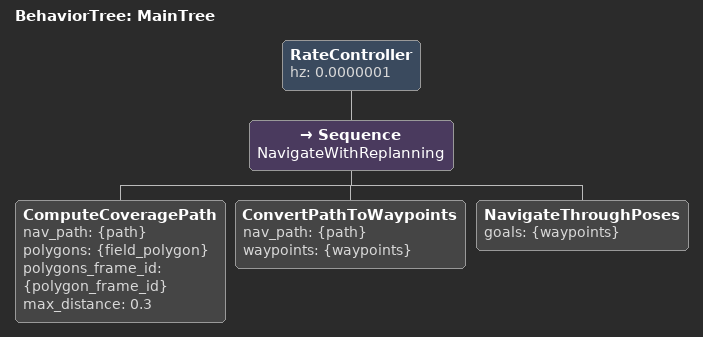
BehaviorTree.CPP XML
<root main_tree_to_execute="MainTree">
  <BehaviorTree ID="MainTree">
    <RateController hz="0.0000001"> <!-- once, for demo -->
      <Sequence name="NavigateWithReplanning">
        <ComputeCoveragePath nav_path="{path}" polygons="{field_polygon}" polygons_frame_id="{polygon_frame_id}" max_distance="0.3"/>
        <ConvertPathToWaypoints nav_path="{path}" waypoints="{waypoints}"/>
        <NavigateThroughPoses goals="{waypoints}"/>
        <!-- FollowWaypoints works, but really bad the robot keeps turning around -->
      </Sequence>
    </RateController>
  </BehaviorTree>
</root>
